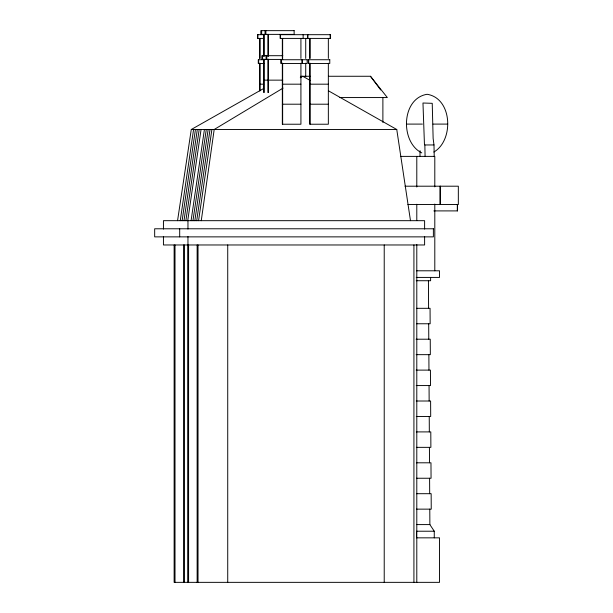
<?xml version="1.0" encoding="UTF-8"?>
<svg xmlns="http://www.w3.org/2000/svg" width="613" height="613" viewBox="0 0 613 613"><rect width="100%" height="100%" fill="white"/><g stroke="black" fill="none" stroke-linecap="round" stroke-linejoin="round"><path stroke-width="0.92" d="M419.989 156.384L420.028 150.675M421.782 152.89C400.074 142.254 401.117 98.432 427.108 94.287C452.532 98.256 454.049 140.484 433.843 152.039M201.256 220.68L214.19 129.496L283.076 88.096M180.253 220.68L193.578 129.496M182.122 220.68L195.447 129.496M183.992 220.68L197.317 129.496M185.862 220.68L199.187 129.496M187.731 220.68L201.056 129.496M191.087 220.68L204.42 129.496M192.957 220.68L206.29 129.496M194.827 220.68L208.159 129.496M196.696 220.68L210.029 129.496M198.566 220.68L211.899 129.496M177.555 220.68L191.287 129.496L263.667 88.51M300.293 77.744L302.753 76.265L310.247 80.502M264.088 34.688L257.491 34.688L257.491 38.412L263.674 38.412M282.8 55.699L261.828 55.699L261.828 59.423L282.8 59.423M264.149 59.737L258.272 59.737L258.272 63.461L264.149 63.461M300.715 76.265L310.27 76.265M328.422 76.265L370.467 76.265L387.332 97.559L339.487 97.559M263.644 80.142L282.769 80.142M259.705 84.18L263.674 84.18M282.332 84.18L300.922 84.18M309.749 84.18L328.346 84.18M282.332 104.202L300.922 104.202M309.749 104.202L328.346 104.202M406.542 124.094L422.38 124.094M433.023 124.094L447.674 124.094M191.287 129.496L396.764 129.496L410.488 220.68M433.989 144.959L433.13 138.4L432.234 103.321L422.97 103.015L424.426 143.779L424.847 144.959L433.989 144.959L434.219 156.384M400.45 156.384L434.801 156.384L434.801 186.896M405.009 186.199L458.332 186.199L458.332 204.527L407.875 204.527M433.851 210.903L457.543 210.903L457.543 204.527M416.526 270.793L439.513 270.793L439.513 277.421L416.235 277.421M416.235 280.731L430.61 280.731L430.61 277.421M416.526 308.316L430.058 308.316L430.15 323.764L416.564 323.764M416.097 339.211L430.242 339.211L430.334 354.659L416.135 354.659M416.166 370.114L430.426 370.114L430.518 385.562L416.196 385.562M416.235 401.009L430.61 401.009L430.701 416.457L416.265 416.457M416.296 431.904L430.793 431.904L430.878 447.352L416.334 447.352M416.365 462.8L430.97 462.8L431.062 478.247L416.396 478.247M416.434 493.695L431.154 493.695L431.245 509.142L416.465 509.142M416.855 524.59L429.874 524.59L434.265 531.218L434.265 537.839M434.265 531.218L416.549 531.218L416.549 537.839L439.513 537.839L439.513 582.35L174.13 582.35L174.13 244.97M328.545 90.87L396.764 129.496M370.467 76.265L380.681 89.95M424.847 144.959L425.085 156.384M428.433 280.731L428.594 308.316M428.686 323.764L428.778 339.211M428.87 354.659L428.962 370.114M429.054 385.562L429.146 401.009M429.238 416.457L429.33 431.904M429.422 447.352L429.514 462.8M429.598 478.247L429.69 493.695M429.782 509.142L429.874 524.59M457.321 204.527L457.321 210.903M440.326 186.199L440.326 204.527M440.057 186.199L440.057 204.527M434.801 204.06L434.801 270.793M424.61 229.086L424.61 220.68L163.441 220.68L163.441 229.086M424.61 236.564L424.61 244.97L163.441 244.97L163.441 236.564M416.794 156.384L416.794 187.019M416.794 204.252L416.794 220.519M416.794 244.449L416.794 582.35M413.921 244.97L413.921 582.35M384.221 244.97L384.221 582.35M382.887 97.559L382.887 122.439M330.146 34.688L330.146 38.412M328.346 38.412L328.346 58.442M328.346 63.208L328.346 124.224L309.749 124.224L309.749 63.208M310.063 38.412L310.063 58.442M310.063 63.208L310.063 124.224M309.749 38.412L309.749 58.442M308.691 59.737L308.691 63.461M307.948 34.688L307.933 38.412M307.542 34.688L307.542 38.412M305.718 38.412L305.718 58.442M305.718 63.208L305.718 76.548M303.136 34.688L303.136 38.412M302.355 59.737L302.355 63.461M301.987 59.737L301.987 63.461M300.922 38.412L300.922 58.442M300.922 63.208L300.922 124.224L282.332 124.224L282.332 63.208M282.647 38.412L282.647 58.442M282.647 63.208L282.647 124.224M282.332 38.412L282.332 58.442M281.275 59.737L281.275 63.461M280.532 34.688L280.532 38.412M268.486 34.374L268.486 56.304M268.486 59.17L268.486 92.532M267.858 34.374L267.858 56.304M267.858 59.17L267.858 92.532M266.793 55.699L266.793 59.423M266.042 55.699L266.042 59.423M265.873 30.65L265.873 34.374M265.061 30.65L265.061 34.374M264.264 34.374L264.264 56.304M264.264 59.17L264.264 92.532M263.644 34.374L263.644 56.304M263.644 59.17L263.644 92.532M262.579 55.699L262.579 59.423M261.659 30.65L261.659 34.374M260.019 38.412L260.019 58.442M260.019 63.208L260.019 90.854M259.705 38.412L259.705 58.442M259.705 63.208L259.705 90.854M258.648 59.737L258.648 63.461M257.904 34.688L257.904 38.412M227.729 244.97L227.729 582.35M198.03 244.97L198.03 582.35M197.141 244.97L197.141 582.35M188.589 244.97L188.589 582.35M187.961 220.68L187.961 229.086M187.961 236.564L187.961 244.97M187.708 244.97L187.708 582.35M184.452 244.97L184.452 582.35M183.563 244.97L183.563 582.35M179.693 228.779L179.693 236.871M175.012 244.97L175.012 582.35M294.14 30.65L260.839 30.65L260.839 34.374L294.14 34.374L294.14 30.65M330.553 34.688L280.118 34.688L280.118 38.412L330.553 38.412L330.553 34.688M307.151 59.737L280.9 59.737L280.9 63.461L307.151 63.461L307.151 59.737M329.779 59.737L308.316 59.737L308.316 63.461L329.779 63.461L329.779 59.737M433.383 228.779L154.668 228.779L154.668 236.871L433.383 236.871L433.383 228.779"/></g></svg>
